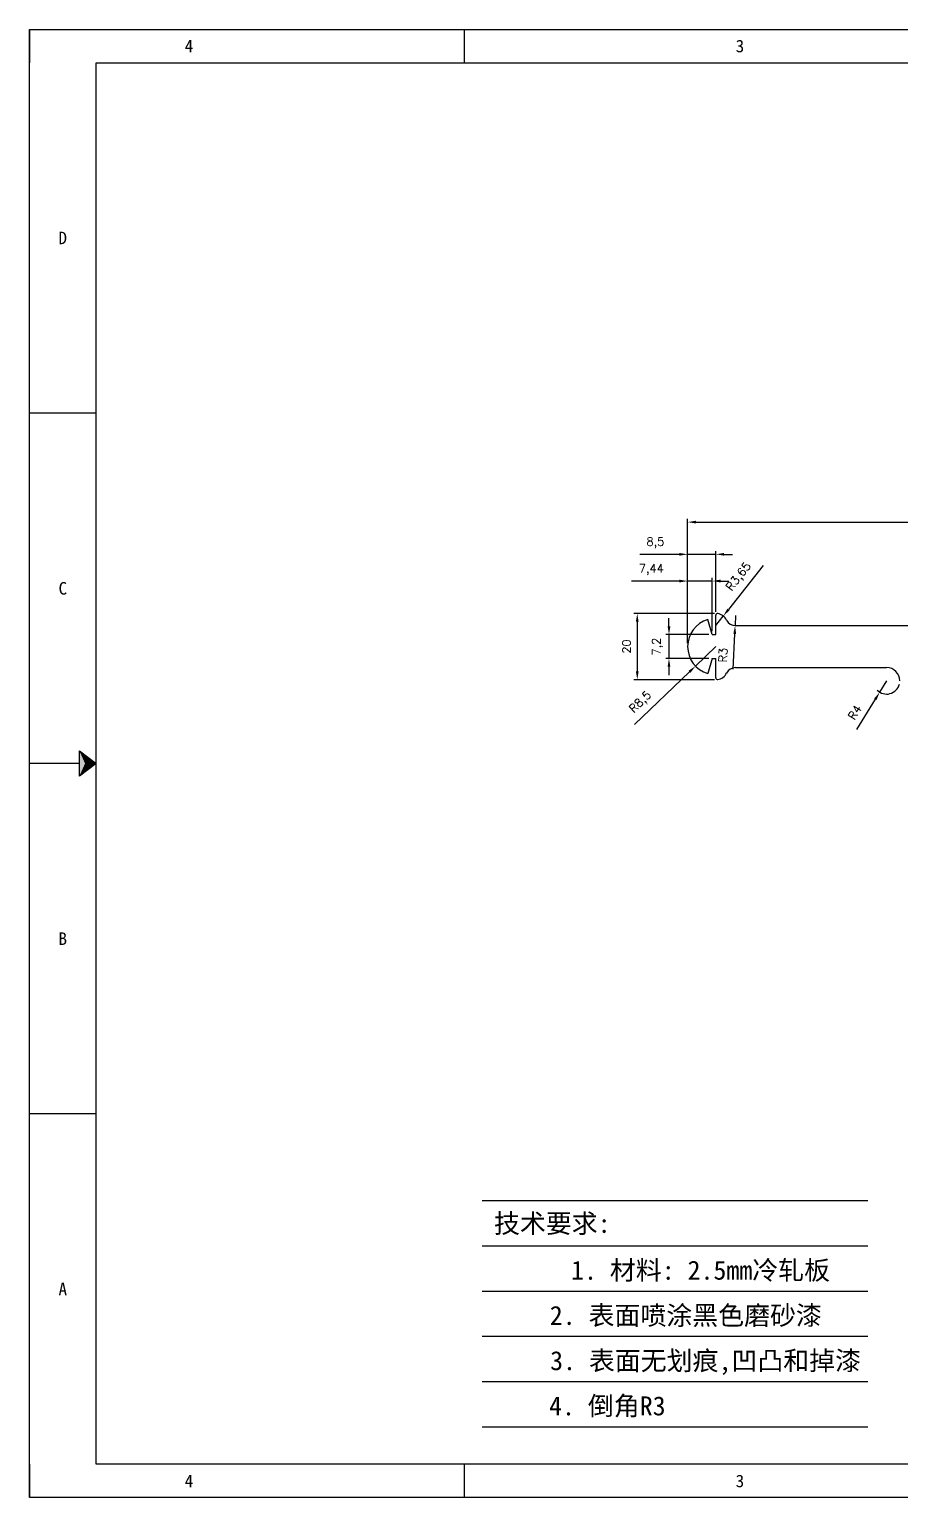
# Model space of a CAD drawing. Header units: millimetres. Extents: x 120943 to 145233, y 4425 to 40233.
# Drawn here: x 122434.6 to 122697.1, y 10498.8 to 10941.9 of the extents above; entities that cross this region are included whole.
import ezdxf
from ezdxf.enums import TextEntityAlignment as Align

# ---------------------------------------------------------------- set-up
doc = ezdxf.new("R2010")
doc.units = ezdxf.units.MM
doc.linetypes.add('DOT', pattern=[0.25, 0, -0.25])
doc.layers.add('dim', color=2, linetype='Continuous', lineweight=9)
doc.layers.add('print', color=30, linetype='Continuous')
doc.styles.add('Dartop', font='SIMFANG.TTF')
doc.styles.add('HZ', font='SimSun.ttf')
doc.styles.get("Standard").update_dxf_attribs({"font": 'txt', "bigfont": 'gbcbig.shx'})
doc.dimstyles.new('0.5small', dxfattribs={"dimtxt": 2.5, "dimasz": 2.5, "dimexe": 1, "dimexo": 1, "dimgap": 2, "dimtad": 1, "dimtxsty": 'Standard', "dimcen": 2.5, "dimadec": 0, "dimazin": 0, "dimtfac": 1, "dimtmove": 0, "dimatfit": 3, "dimfxl": 1, "dimarcsym": 0})

# ---------------------------------------------------------------- blocks, each defined once
blk = doc.blocks.new('*U324')
at = {"color": 254, "linetype": 'Continuous', "extrusion": (0, 0, -1)}
for points in [[(-0.833, 11), (-0.75, 10.812), (-0.75, 11.188)], [(-0.833, 11), (-0.75, 11.188), (-1, 11)], [(-0.833, 11), (-1, 11), (-0.75, 10.812)]]:
    blk.add_solid(points, dxfattribs=at)
blk = doc.blocks.new('*D393')
at = {"layer": 'Defpoints', "color": 0}
for p in [(122833.18, 10793.2), (122633.18, 10755.63), (122833.18, 10737.48)]:
    blk.add_point(p, dxfattribs=at)
at = {"layer": 'dim', "color": 0, "lineweight": -2}
for p, q in [((122633.18, 10756.63), (122633.18, 10794.2)), ((122635.68, 10793.2), (122830.68, 10793.2)), ((122833.18, 10738.48), (122833.18, 10794.2))]:
    blk.add_line(p, q, dxfattribs=at)
at = {"layer": 'dim', "color": 0}
for points in [[(122635.68, 10793.61), (122635.68, 10792.78), (122633.18, 10793.2)], [(122830.68, 10793.61), (122830.68, 10792.78), (122833.18, 10793.2)]]:
    blk.add_solid(points, dxfattribs=at)
at = {"layer": 'dim', "color": 0, "insert": (122733.18, 10796.45), "char_height": 2.5, "attachment_point": 5}
blk.add_mtext('200', dxfattribs=at)
blk = doc.blocks.new('*D339')
at = {"layer": 'Defpoints', "color": 0}
for p in [(122641.68, 10755.63), (122635.55, 10749.74)]:
    blk.add_point(p, dxfattribs=at)
at = {"layer": 'dim', "color": 0, "lineweight": -2}
for p, q in [((122641.68, 10755.63), (122635.55, 10749.74)), ((122617.16, 10732.11), (122633.74, 10748.01))]:
    blk.add_line(p, q, dxfattribs=at)
at = {"layer": 'dim', "color": 0}
blk.add_solid([(122633.45, 10748.31), (122634.03, 10747.71), (122635.55, 10749.74)], dxfattribs=at)
at = {"layer": 'dim', "color": 0, "insert": (122619.07, 10738.73), "char_height": 2.5, "attachment_point": 5, "rotation": 43.8008}
blk.add_mtext('R8,5', dxfattribs=at)
blk = doc.blocks.new('*D395')
at = {"layer": 'Defpoints', "color": 0}
for p in [(122633.18, 10783.47), (122641.68, 10765.09), (122633.18, 10755.63)]:
    blk.add_point(p, dxfattribs=at)
at = {"layer": 'dim', "color": 0, "lineweight": -2}
for p, q in [((122630.68, 10783.47), (122618.77, 10783.47)), ((122633.18, 10756.63), (122633.18, 10784.47)), ((122641.68, 10783.47), (122633.18, 10783.47)), ((122641.68, 10766.09), (122641.68, 10784.47)), ((122644.18, 10783.47), (122646.68, 10783.47))]:
    blk.add_line(p, q, dxfattribs=at)
at = {"layer": 'dim', "color": 0}
for points in [[(122630.68, 10783.89), (122630.68, 10783.06), (122633.18, 10783.47)], [(122644.18, 10783.89), (122644.18, 10783.06), (122641.68, 10783.47)]]:
    blk.add_solid(points, dxfattribs=at)
at = {"layer": 'dim', "color": 0, "insert": (122623.47, 10786.93), "char_height": 2.5, "attachment_point": 5}
blk.add_mtext('8,5', dxfattribs=at)
blk = doc.blocks.new('*D396')
at = {"layer": 'Defpoints', "color": 0}
for p in [(122633.18, 10775.41), (122633.18, 10770.55), (122640.62, 10759.23)]:
    blk.add_point(p, dxfattribs=at)
at = {"layer": 'dim', "color": 0, "lineweight": -2}
for p, q in [((122630.68, 10775.41), (122616.27, 10775.41)), ((122633.18, 10771.55), (122633.18, 10776.41)), ((122640.62, 10775.41), (122633.18, 10775.41)), ((122640.62, 10760.23), (122640.62, 10776.41)), ((122643.12, 10775.41), (122645.62, 10775.41))]:
    blk.add_line(p, q, dxfattribs=at)
at = {"layer": 'dim', "color": 0}
for points in [[(122630.68, 10775.83), (122630.68, 10774.99), (122633.18, 10775.41)], [(122643.12, 10775.83), (122643.12, 10774.99), (122640.62, 10775.41)]]:
    blk.add_solid(points, dxfattribs=at)
at = {"layer": 'dim', "color": 0, "insert": (122622.22, 10778.87), "char_height": 2.5, "attachment_point": 5}
blk.add_mtext('7,44', dxfattribs=at)
blk = doc.blocks.new('*D397')
at = {"layer": 'Defpoints', "color": 0}
for p in [(122640.62, 10759.23), (122627.56, 10752.03), (122640.62, 10752.03)]:
    blk.add_point(p, dxfattribs=at)
at = {"layer": 'dim', "color": 0, "lineweight": -2}
for p, q in [((122627.56, 10761.73), (122627.56, 10764.23)), ((122639.62, 10759.23), (122626.56, 10759.23)), ((122627.56, 10759.23), (122627.56, 10752.03)), ((122639.62, 10752.03), (122626.56, 10752.03)), ((122627.56, 10749.53), (122627.56, 10747.03))]:
    blk.add_line(p, q, dxfattribs=at)
at = {"layer": 'dim', "color": 0}
for points in [[(122627.14, 10761.73), (122627.97, 10761.73), (122627.56, 10759.23)], [(122627.14, 10749.53), (122627.97, 10749.53), (122627.56, 10752.03)]]:
    blk.add_solid(points, dxfattribs=at)
at = {"layer": 'dim', "color": 0, "insert": (122624.1, 10755.63), "char_height": 2.5, "attachment_point": 5, "rotation": 90}
blk.add_mtext('7,2', dxfattribs=at)
blk = doc.blocks.new('*D340')
at = {"layer": 'Defpoints', "color": 0}
for p in [(122642.26, 10765.63), (122617.99, 10745.63), (122642.26, 10745.63)]:
    blk.add_point(p, dxfattribs=at)
at = {"layer": 'dim', "color": 0, "lineweight": -2}
for p, q in [((122641.26, 10765.63), (122616.99, 10765.63)), ((122617.99, 10763.13), (122617.99, 10748.13)), ((122641.26, 10745.63), (122616.99, 10745.63))]:
    blk.add_line(p, q, dxfattribs=at)
at = {"layer": 'dim', "color": 0}
for points in [[(122617.57, 10763.13), (122618.4, 10763.13), (122617.99, 10765.63)], [(122617.57, 10748.13), (122618.4, 10748.13), (122617.99, 10745.63)]]:
    blk.add_solid(points, dxfattribs=at)
at = {"layer": 'dim', "color": 0, "insert": (122614.74, 10755.63), "char_height": 2.5, "attachment_point": 5, "rotation": 90}
blk.add_mtext('20', dxfattribs=at)
blk = doc.blocks.new('*D341')
at = {"layer": 'Defpoints', "color": 0}
for p in [(122647.62, 10764.98), (122647.49, 10761.98)]:
    blk.add_point(p, dxfattribs=at)
at = {"layer": 'dim', "color": 0, "lineweight": -2}
for p, q in [((122647.62, 10764.98), (122647.49, 10761.98)), ((122646.94, 10748.82), (122647.39, 10759.48))]:
    blk.add_line(p, q, dxfattribs=at)
at = {"layer": 'dim', "color": 0}
blk.add_solid([(122646.97, 10759.5), (122647.8, 10759.46), (122647.49, 10761.98)], dxfattribs=at)
at = {"layer": 'dim', "color": 0, "insert": (122643.86, 10753.04), "char_height": 2.5, "attachment_point": 5, "rotation": 87.5885}
blk.add_mtext('R3', dxfattribs=at)
blk = doc.blocks.new('*D342')
at = {"layer": 'Defpoints', "color": 0}
for p in [(122643.94, 10764.84), (122641.68, 10761.98)]:
    blk.add_point(p, dxfattribs=at)
at = {"layer": 'dim', "color": 0, "lineweight": -2}
for p, q in [((122655.95, 10780.1), (122645.49, 10766.81)), ((122641.68, 10761.98), (122643.94, 10764.84))]:
    blk.add_line(p, q, dxfattribs=at)
at = {"layer": 'dim', "color": 0}
blk.add_solid([(122645.16, 10767.07), (122645.81, 10766.55), (122643.94, 10764.84)], dxfattribs=at)
at = {"layer": 'dim', "color": 0, "insert": (122648.77, 10776.58), "char_height": 2.5, "attachment_point": 5, "rotation": 51.799}
blk.add_mtext('R3,65', dxfattribs=at)
blk = doc.blocks.new('*D343')
at = {"layer": 'Defpoints', "color": 0}
for p in [(122693.18, 10745.28), (122691.1, 10741.86)]:
    blk.add_point(p, dxfattribs=at)
at = {"layer": 'dim', "color": 0, "lineweight": -2}
for p, q in [((122693.18, 10745.28), (122691.1, 10741.86)), ((122684.24, 10730.62), (122689.8, 10739.73))]:
    blk.add_line(p, q, dxfattribs=at)
blk.add_arc((122693.18, 10745.28), 4, 224.2881, 345.6761, dxfattribs=at)
at = {"layer": 'dim', "color": 0}
blk.add_solid([(122689.44, 10739.94), (122690.15, 10739.51), (122691.1, 10741.86)], dxfattribs=at)
at = {"layer": 'dim', "color": 0, "insert": (122683.59, 10735.8), "char_height": 2.5, "attachment_point": 5, "rotation": 58.612}
blk.add_mtext('R4', dxfattribs=at)

msp = doc.modelspace()

# ---------------------------------------------------------------- linework, layer by layer
at = {"color": 0, "linetype": 'DOT'}
for p, q in [((122434.637, 10941.922), (123064.43, 10941.922)), ((122434.637, 10508.826), (122434.637, 10931.85)), ((123064.43, 10498.754), (122434.637, 10498.754))]:
    msp.add_line(p, q, dxfattribs=at)
at = {"color": 0}
for p, q in [((122434.637, 10941.922), (122434.637, 10931.85)), ((122565.865, 10931.85), (122565.865, 10941.922)), ((122454.781, 10508.826), (122454.781, 10931.85)), ((122454.781, 10931.85), (123054.358, 10931.85)), ((122454.781, 10826.094), (122434.637, 10826.094)), ((122449.745, 10720.338), (122434.637, 10720.338)), ((122454.781, 10614.582), (122434.637, 10614.582)), ((122434.637, 10508.826), (122434.637, 10498.754)), ((123054.358, 10508.826), (122454.781, 10508.826)), ((122565.865, 10498.754), (122565.865, 10508.826))]:
    msp.add_line(p, q, dxfattribs=at)
for p, q in [((122641.682, 10759.227), (122641.682, 10765.087)), ((122640.623, 10759.227), (122639.282, 10763.781)), ((122647.617, 10761.977), (122808.682, 10761.977)), ((122640.623, 10759.227), (122641.682, 10759.227)), ((122640.623, 10752.027), (122639.282, 10747.472)), ((122640.623, 10752.027), (122641.682, 10752.027)), ((122641.682, 10746.167), (122641.682, 10752.027)), ((122647.617, 10749.277), (122693.182, 10749.277))]:
    msp.add_line(p, q)
msp.add_lwpolyline([(122454.781, 10720.338), (122449.745, 10716.561), (122449.745, 10724.115), (122454.781, 10720.338)], close=True, dxfattribs=at)
for centre, radius, start, end in [((122642.182, 10765.087), 0.5, 80.8668, 180), ((122641.682, 10761.977), 3.65, 26.81607, 80.8668), ((122641.682, 10755.627), 8.5, 106.40069, 253.59931), ((122647.617, 10764.977), 3, 206.81607, 270), ((122641.682, 10749.277), 3.65, 279.1332, 333.18393), ((122647.617, 10746.277), 3, 90, 153.18393), ((122693.182, 10745.277), 4, 0, 90), ((122642.182, 10746.167), 0.5, 180, 279.1332)]:
    msp.add_arc(centre, radius, start, end)
at = {"layer": 'Defpoints'}
for p, q in [((122571.253, 10588.412), (122687.512, 10588.412)), ((122571.253, 10574.762), (122687.512, 10574.762)), ((122571.253, 10574.762), (122687.512, 10574.762)), ((122571.253, 10561.112), (122687.512, 10561.112)), ((122571.253, 10547.462), (122687.512, 10547.462)), ((122571.253, 10533.812), (122687.512, 10533.812)), ((122571.253, 10520.162), (122687.512, 10520.162))]:
    msp.add_line(p, q, dxfattribs=at)
at = {"layer": 'print'}
msp.add_lwpolyline([(122434.637, 10941.922), (123074.502, 10941.922), (123074.502, 10498.754), (122434.637, 10498.754)], close=True, dxfattribs=at)

# ---------------------------------------------------------------- block references
at = {"color": 0, "linetype": 'Continuous', "xscale": 20.14402654906917, "yscale": 20.14402654906917, "zscale": 20.14402654906917}
msp.add_blockref('*U324', (122434.637, 10498.754), dxfattribs=at)

# ---------------------------------------------------------------- texts
at = {"color": 0, "style": 'Dartop'}
for s, p in [('4', (122482.771, 10936.886)), ('3', (122648.959, 10936.886)), ('D', (122444.709, 10878.972)), ('C', (122444.709, 10773.216)), ('B', (122444.709, 10667.46)), ('A', (122444.709, 10561.704)), ('4', (122482.771, 10503.79)), ('3', (122648.959, 10503.79))]:
    msp.add_text(s, height=3.777, dxfattribs=at).set_placement(p, align=Align.MIDDLE_CENTER)
at = {"style": 'HZ'}
for s, p in [('技术要求:', (122592.366, 10581.523)), ('     1. 材料: 2.5mm冷轧板', (122627.333, 10567.402)), ('    2. 表面喷涂黑色磨砂漆', (122624.834, 10553.752)), ('3. 表面无划痕,凹凸和掉漆', (122638.598, 10540.102)), ('4. 倒角R3           ', (122630.412, 10526.452))]:
    msp.add_text(s, height=5.733, dxfattribs=at).set_placement(p, align=Align.MIDDLE_CENTER)

# ---------------------------------------------------------------- dimensions: what is measured, and where the dimension line sits
at = {"layer": 'dim'}
for base, p1, p2, picture, middle in [((122833.182, 10793.196), (122633.182, 10755.627), (122833.182, 10737.477), '*D393', (122733.182, 10796.446)), ((122633.182, 10783.472), (122641.682, 10765.087), (122633.182, 10755.627), '*D395', (122623.474, 10786.93)), ((122633.182, 10775.411), (122640.623, 10759.227), (122633.182, 10770.549), '*D396', (122622.224, 10778.87))]:
    dim = msp.add_linear_dim(base=base, p1=p1, p2=p2, dimstyle='0.5small', override={"dimpost": '\\X'}, dxfattribs=at)
    dim.commit()
    dim.dimension.update_dxf_attribs({"geometry": picture, "text_midpoint": middle})
for center, mpoint, picture, middle in [((122641.682, 10761.977), (122643.94, 10764.845), '*D342', (122648.772, 10776.578)), ((122647.617, 10764.977), (122647.491, 10761.979), '*D341', (122643.862, 10753.041)), ((122693.182, 10745.277), (122691.099, 10741.862), '*D343', (122683.594, 10735.801))]:
    dim = msp.add_radius_dim(center=center, mpoint=mpoint, dimstyle='0.5small', override={"dimpost": '\\X'}, dxfattribs=at)
    dim.commit()
    dim.dimension.update_dxf_attribs({"geometry": picture, "text_midpoint": middle})
dim = msp.add_linear_dim(base=(122617.987, 10745.628), p1=(122642.262, 10765.625), p2=(122642.262, 10745.628), angle=90, dimstyle='0.5small', override={"dimpost": '\\X'}, dxfattribs=at)
dim.commit()
dim.dimension.update_dxf_attribs({"geometry": '*D340', "text_midpoint": (122614.737, 10755.627)})
dim = msp.add_linear_dim(base=(122627.556, 10752.027), p1=(122640.623, 10759.227), p2=(122640.623, 10752.027), angle=90, dimstyle='0.5small', override={"dimpost": '\\X'}, dxfattribs=at)
dim.commit()
dim.dimension.update_dxf_attribs({"geometry": '*D397', "text_midpoint": (122627.556, 10755.627), "dimtype": 160})
dim = msp.add_radius_dim(center=(122641.682, 10755.627), mpoint=(122635.548, 10749.743), dimstyle='0.5small', override={"dimpost": '\\X'}, dxfattribs=at)
dim.commit()
dim.dimension.update_dxf_attribs({"geometry": '*D339', "text_midpoint": (122621.463, 10736.236), "dimtype": 164})

doc.saveas('drawing.dxf')
